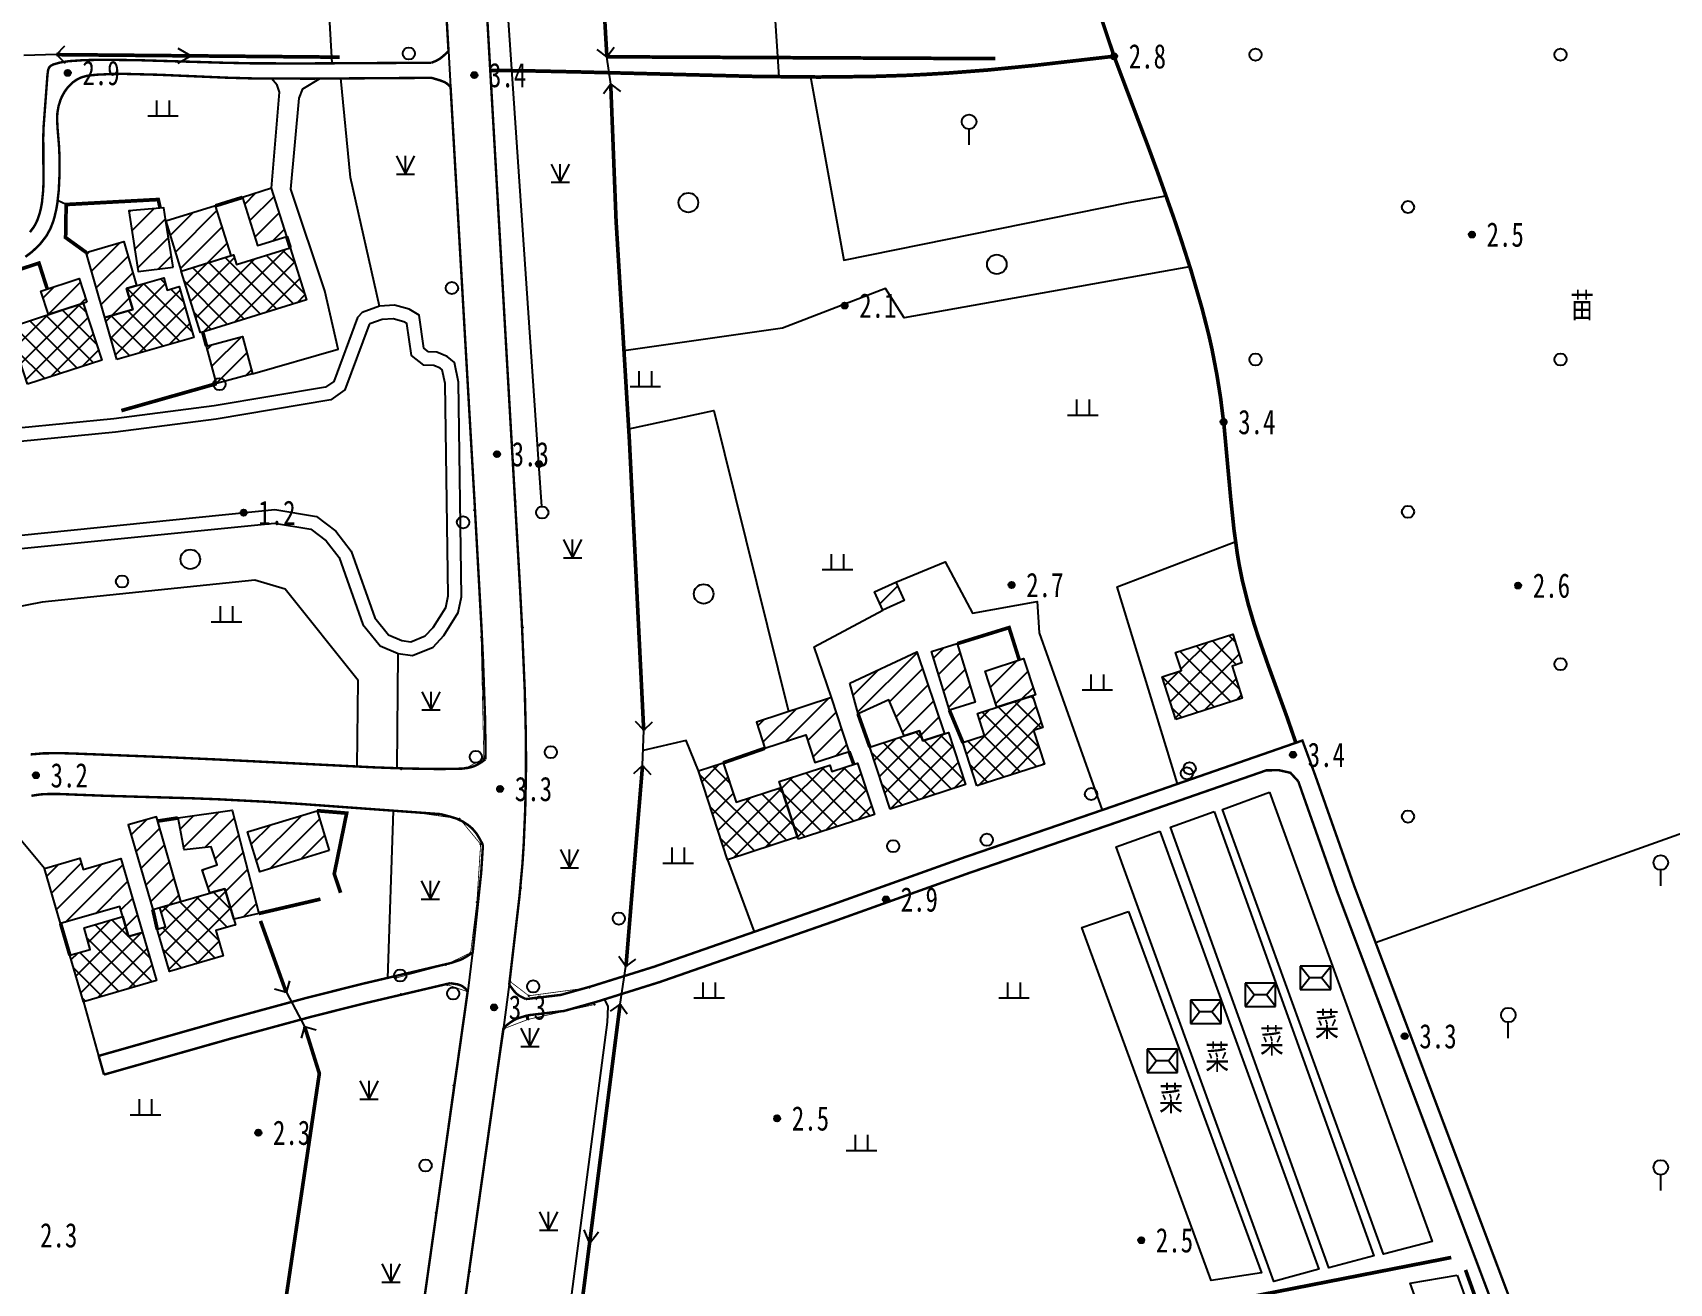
# Model space of a CAD drawing. Header units: metres. Extents: x 494039 to 619385, y 3351420 to 3402703.
# Drawn here: x 591625.1 to 591893.5, y 3392421.2 to 3392626.4 of the extents above; entities that cross this region are included whole.
import ezdxf
from ezdxf.enums import TextEntityAlignment as Align

# ---------------------------------------------------------------- set-up
doc = ezdxf.new("R2010")
doc.units = ezdxf.units.M
for name, pattern in [('2180', [0]), ('2430', [0]), ('2450', [0]), ('4430', [0]), ('8521', [0]), ('9610', [0])]:
    doc.linetypes.add(name, pattern=pattern)
for name, color, linetype in [('210100', 130, 'Continuous'), ('220200', 130, 'Continuous'), ('220900', 130, '2180'), ('261301', 141, 'Continuous'), ('310300', 8, 'Continuous'), ('310500', 8, 'Continuous'), ('330400', 8, 'Continuous'), ('380201', 8, '2430'), ('380202', 8, '2450'), ('420500', 8, 'Continuous'), ('440300', 8, '4430'), ('510301', 8, 'Continuous'), ('520101', 8, 'Continuous'), ('720100', 8, 'Continuous'), ('760201', 8, '8521'), ('810100', 8, '9610'), ('810302', 8, 'Continuous'), ('810401', 8, 'Continuous'), ('810501', 8, 'Continuous'), ('810502', 8, 'Continuous'), ('820200', 8, 'Continuous'), ('DLSS', 8, 'Continuous'), ('备注', 8, 'Continuous')]:
    doc.layers.add(name, color=color, linetype=linetype)
pattern_1 = [(45, (0, 0), (-1.767766953, 1.767766953), []), (135, (0, 0), (-1.767766953, -1.767766953), [])]
pattern_2 = [(45, (0, 0), (-1.767766953, 1.767766953), [])]

# ---------------------------------------------------------------- blocks, each defined once
blk = doc.blocks.new('0612-线路地形')
at = {"layer": 'DLSS', "color": 8, "linetype": 'Continuous', "const_width": 0.125, "flags": 128}
for points, elevation in [([(591685.51, 3392505.56), (591696.19, 3392505.75), (591699.09, 3392507.29), (591698.64, 3392527.2), (591697.52, 3392548.03)], 3.21), ([(591684.72, 3392471.29), (591692.86, 3392473.46), (591696.92, 3392475.43), (591697.94, 3392483.7), (591698.56, 3392493.24), (591695.12, 3392497.4), (591686.54, 3392498.62)], 2.72), ([(591688.44, 3392412.88), (591691.2, 3392432.76), (591694.1, 3392453.64), (591696.36, 3392469.07), (591693.1, 3392470.17), (591685.47, 3392468.62)], 3.32), ([(591717.21, 3392466.93), (591706.4, 3392464.51), (591702.46, 3392463.01), (591699.53, 3392443.19), (591696.77, 3392423.12), (591695.26, 3392412.5)], 2.91)]:
    blk.add_lwpolyline(points, dxfattribs=dict(at, elevation=elevation))
blk.add_lwpolyline([(591704.28, 3392549.38), (591705.5, 3392528.81), (591706.05, 3392506.44), (591705.18, 3392486), (591703.42, 3392470.69), (591706.46, 3392468.37), (591716.41, 3392469.71)], dxfattribs=at)
at = {"layer": '备注', "color": 8, "linetype": 'Continuous'}
for p in [(591697.52, 3392548.03, 3.33), (591704.28, 3392549.38, 3.35), (591698.64, 3392527.2, 3.31), (591705.5, 3392528.81, 3.41), (591685.51, 3392505.56, 3.21), (591696.19, 3392505.75, 3.19), (591699.09, 3392507.29, 3.25), (591706.05, 3392506.44, 3.4), (591686.54, 3392498.62, 3.22), (591695.12, 3392497.4, 3.2), (591698.56, 3392493.24, 3.23), (591697.94, 3392483.7, 3.27), (591705.18, 3392486, 3.37), (591696.92, 3392475.43, 3.27), (591692.86, 3392473.46, 2.9), (591684.72, 3392471.29, 2.72), (591693.1, 3392470.17, 2.9), (591703.42, 3392470.69, 3.36), (591685.47, 3392468.62, 2.73), (591696.36, 3392469.07, 3.27), (591706.46, 3392468.37, 3.08), (591716.41, 3392469.71, 2.85), (591717.21, 3392466.93, 2.91), (591702.46, 3392463.01, 3.38), (591706.4, 3392464.51, 3.14), (591694.1, 3392453.64, 3.23), (591699.53, 3392443.19, 3.37), (591691.2, 3392432.76, 3.27), (591696.77, 3392423.12, 3.32)]:
    blk.add_point(p, dxfattribs=at)
blk = doc.blocks.new('gc170')
at = {"linetype": 'Continuous'}
blk.add_circle((0, 0), 0.5, dxfattribs=at)
blk = doc.blocks.new('gu')
at = {"flags": 128}
for points in [[(3.75, 0), (-3.75, 0)], [(2.71, -0.6), (3.75, 0), (3.75, 0), (2.71, 0.6)]]:
    blk.add_lwpolyline(points, dxfattribs=at)
blk = doc.blocks.new('p_point')
for radius in [0.25, 0.2, 0.15, 0.1, 0.05]:
    blk.add_circle((0, 0), radius)
blk.add_point((0, 0))
blk = doc.blocks.new('vm')
at = {"linetype": 'Continuous'}
for p, q in [((1.25, 0), (-1.25, 0)), ((-0.5, 0), (-0.5, 1.3)), ((0.5, 1.3), (0.5, 0))]:
    blk.add_line(p, q, dxfattribs=at)
blk = doc.blocks.new('gc325')
blk.add_line((0, 0), (0, 1.3))
blk.add_circle((0, 1.9), 0.6)
blk = doc.blocks.new('v1')
blk.add_circle((0, 0), 0.8)
blk = doc.blocks.new('gc124')
for p, q in [((-0.75, 1.5), (0, 0)), ((0, 0), (0, 1.5)), ((0, 0), (0.75, 1.5)), ((-0.75, 0), (0.75, 0))]:
    blk.add_line(p, q)
blk = doc.blocks.new('mf')
for p, q in [((1.25, 0.95), (-1.25, 0.95)), ((-1.25, 0.95), (-1.25, -0.95)), ((0.5, 0), (-0.5, 0)), ((1.25, -0.95), (1.25, 0.95)), ((-1.25, -0.95), (1.25, -0.95))]:
    blk.add_line(p, q)
at = {"flags": 128}
for points in [[(-1.25, -0.95), (-0.5, 0), (-1.25, 0.95)], [(1.25, -0.95), (0.5, 0), (1.25, 0.95)]]:
    blk.add_lwpolyline(points, dxfattribs=at)
blk = doc.blocks.new('tx')
h = blk.add_hatch(color=256)
edge = h.paths.add_edge_path()
edge.add_arc((4, 0), 0.25, 0, 360)
blk.add_line((0.5, 0), (4, 0))
for centre, radius in [((0, 0), 0.5), ((4, 0), 0.25)]:
    blk.add_circle(centre, radius)
blk = doc.blocks.new('1-3&1-4')
at = {"layer": '310300', "linetype": 'Continuous'}
h = blk.add_hatch(dxfattribs=at)
h.set_pattern_fill('ANSI31', color=8, scale=20, style=0)
h.set_pattern_definition(pattern_2)
h.paths.add_polyline_path([(591664.2927, 3392600.8347), (591659.5298, 3392599.3496), (591661.9938, 3392591.447), (591666.7567, 3392592.9321)])
h = blk.add_hatch(dxfattribs=at)
h.set_pattern_fill('ANSI31', color=8, scale=20, style=0)
h.set_pattern_definition(pattern_2)
h.paths.add_polyline_path([(591648.1565, 3392587.9034), (591646.9325, 3392595.4219), (591646.5917, 3392597.6205), (591640.8605, 3392597.1417), (591642.379, 3392587.1644)])
h = blk.add_hatch(dxfattribs=at)
h.set_pattern_fill('ANSI31', color=8, scale=20, style=0)
h.set_pattern_definition(pattern_2)
h.paths.add_polyline_path([(591646.9325, 3392595.4219), (591649.4763, 3392587.2633), (591657.635, 3392589.8071), (591655.0913, 3392597.9657)])
h = blk.add_hatch(dxfattribs=at)
h.set_pattern_fill('ANSI31', color=8, scale=20, style=0)
h.set_pattern_definition(pattern_2)
h.paths.add_polyline_path([(591636.9419, 3392579.6432), (591633.8682, 3392590.3301), (591640.0538, 3392592.1092), (591642.1326, 3392584.8813), (591640.5161, 3392584.4164), (591641.511, 3392580.9574)])
h = blk.add_hatch(dxfattribs=at)
h.set_pattern_fill('ANSI31', color=8, scale=20, style=0)
h.set_pattern_definition(pattern_2)
h.paths.add_polyline_path([(591634.0061, 3392582.1805), (591627.7184, 3392580.1237), (591626.4642, 3392583.9579), (591632.7519, 3392586.0146)])
h = blk.add_hatch(dxfattribs=at)
h.set_pattern_fill('ANSI31', color=8, scale=20, style=0)
h.set_pattern_definition(pattern_2)
h.paths.add_polyline_path([(591653.6059, 3392574.9584), (591659.5031, 3392576.5522), (591661.1685, 3392570.3902), (591655.2713, 3392568.7963)])
h = blk.add_hatch(dxfattribs=at)
h.set_pattern_fill('ANSI31', color=8, scale=20, style=0)
h.set_pattern_definition(pattern_2)
h.paths.add_polyline_path([(591764.4942, 3392531.6315), (591763.1514, 3392534.634), (591766.6477, 3392536.1976), (591767.9905, 3392533.1951)])
h = blk.add_hatch(dxfattribs=at)
h.set_pattern_fill('ANSI31', color=8, scale=20, style=0)
h.set_pattern_definition(pattern_2)
h.paths.add_polyline_path([(591759.1088, 3392519.6761), (591770.071, 3392524.8114), (591774.6159, 3392511.3577), (591771.068, 3392510.1996), (591770.533, 3392511.8388), (591768.0089, 3392511.0149), (591765.4738, 3392516.9009), (591760.4472, 3392514.6177)])
h = blk.add_hatch(dxfattribs=at)
h.set_pattern_fill('ANSI31', color=8, scale=20, style=0)
h.set_pattern_definition(pattern_2)
h.paths.add_polyline_path([(591776.7223, 3392526.1419), (591779.6722, 3392516.5255), (591775.4274, 3392515.2234), (591772.4776, 3392524.8398)])
h = blk.add_hatch(dxfattribs=at)
h.set_pattern_fill('ANSI31', color=8, scale=20, style=0)
h.set_pattern_definition(pattern_2)
h.paths.add_polyline_path([(591783.2088, 3392515.7019), (591781.2899, 3392521.6375), (591787.5992, 3392523.6772), (591789.5181, 3392517.7416)])
h = blk.add_hatch(dxfattribs=at)
h.set_pattern_fill('ANSI31', color=8, scale=20, style=0)
h.set_pattern_definition(pattern_2)
h.paths.add_polyline_path([(591756.0857, 3392517.2872), (591743.7797, 3392513.2704), (591745.182, 3392508.9745), (591751.8603, 3392511.1544), (591753.339, 3392506.6242), (591758.9666, 3392508.4611)])
h = blk.add_hatch(dxfattribs=at)
h.set_pattern_fill('ANSI31', color=8, scale=20, style=0)
h.set_pattern_definition(pattern_2)
h.paths.add_polyline_path([(591649.4169, 3392483.854), (591645.398, 3392497.7315), (591640.7878, 3392496.3964), (591644.8067, 3392482.5189)])
h = blk.add_hatch(dxfattribs=at)
h.set_pattern_fill('ANSI31', color=8, scale=20, style=0)
h.set_pattern_definition(pattern_2)
h.paths.add_polyline_path([(591648.9377, 3392497.5403), (591657.8327, 3392498.8293), (591662.1742, 3392481.8659), (591658.075, 3392480.9341), (591656.6249, 3392485.9414), (591654.1732, 3392485.2314), (591652.8922, 3392489.0226), (591655.3516, 3392489.8537), (591654.3555, 3392492.8016), (591649.9516, 3392492.3371)])
h = blk.add_hatch(dxfattribs=at)
h.set_pattern_fill('ANSI31', color=8, scale=20, style=0)
h.set_pattern_definition(pattern_2)
h.paths.add_polyline_path([(591673.7287, 3392492.1757), (591662.3288, 3392488.7095), (591660.3355, 3392495.2647), (591671.7354, 3392498.731)])
h = blk.add_hatch(dxfattribs=at)
h.set_pattern_fill('ANSI31', color=8, scale=20, style=0)
h.set_pattern_definition(pattern_2)
h.paths.add_polyline_path([(591640.8344, 3392478.1043), (591639.3987, 3392483.0319), (591629.6938, 3392480.2043), (591627.0595, 3392489.2454), (591632.8388, 3392490.9293), (591633.3816, 3392489.0665), (591639.5674, 3392490.8689), (591643.0947, 3392478.7628)])
at = {"layer": '310500', "linetype": 'Continuous'}
h = blk.add_hatch(dxfattribs=at)
h.set_pattern_fill('ANSI37', color=8, scale=20, style=0)
h.set_pattern_definition(pattern_1)
h.paths.add_polyline_path([(591652.6361, 3392577.1289), (591649.4763, 3392587.2633), (591658.0571, 3392589.9387), (591658.5523, 3392588.3503), (591667.3318, 3392591.0877), (591669.9963, 3392582.5417)])
h = blk.add_hatch(dxfattribs=at)
h.set_pattern_fill('ANSI37', color=8, scale=20, style=0)
h.set_pattern_definition(pattern_1)
h.paths.add_polyline_path([(591638.9245, 3392572.7499), (591636.9419, 3392579.6432), (591641.511, 3392580.9574), (591640.5161, 3392584.4164), (591646.5948, 3392586.1646), (591647.1746, 3392584.1488), (591649.1414, 3392584.7145), (591651.5391, 3392576.378)])
h = blk.add_hatch(dxfattribs=at)
h.set_pattern_fill('ANSI37', color=8, scale=20, style=0)
h.set_pattern_definition(pattern_1)
h.paths.add_polyline_path([(591624.2815, 3392568.6933), (591621.2361, 3392578.0033), (591633.3841, 3392581.9771), (591636.4295, 3392572.6671)])
h = blk.add_hatch(dxfattribs=at)
h.set_pattern_fill('ANSI37', color=8, scale=20, style=0)
h.set_pattern_definition(pattern_1)
h.paths.add_polyline_path([(591812.5424, 3392513.6867), (591810.2997, 3392520.6962), (591813.4675, 3392521.7097), (591812.5188, 3392524.6749), (591821.879, 3392527.6697), (591823.3843, 3392522.9651), (591821.77, 3392522.4486), (591823.4562, 3392517.1785)])
h = blk.add_hatch(dxfattribs=at)
h.set_pattern_fill('ANSI37', color=8, scale=20, style=0)
h.set_pattern_definition(pattern_1)
h.paths.add_polyline_path([(591779.9363, 3392502.7998), (591777.6404, 3392509.9016), (591781.1784, 3392511.0454), (591780.0076, 3392514.667), (591789.0719, 3392517.5974), (591790.7494, 3392512.4082), (591789.2264, 3392511.9158), (591791.0155, 3392506.3815)])
h = blk.add_hatch(dxfattribs=at)
h.set_pattern_fill('ANSI37', color=8, scale=20, style=0)
h.set_pattern_definition(pattern_1)
h.paths.add_polyline_path([(591765.7046, 3392498.974), (591762.3745, 3392509.1758), (591770.533, 3392511.8388), (591771.068, 3392510.1996), (591775.2641, 3392511.5693), (591778.0591, 3392503.0067)])
h = blk.add_hatch(dxfattribs=at)
h.set_pattern_fill('ANSI37', color=8, scale=20, style=0)
h.set_pattern_definition(pattern_1)
h.paths.add_polyline_path([(591750.5013, 3392494.4242), (591739.0211, 3392490.6768), (591734.2625, 3392505.255), (591738.3282, 3392506.5821), (591740.4408, 3392500.1099), (591747.8554, 3392502.5301)])
h = blk.add_hatch(dxfattribs=at)
h.set_pattern_fill('ANSI37', color=8, scale=20, style=0)
h.set_pattern_definition(pattern_1)
h.paths.add_polyline_path([(591750.623, 3392494.0511), (591747.5325, 3392503.5191), (591755.8124, 3392506.2218), (591756.1546, 3392505.1734), (591760.3829, 3392506.5536), (591763.1312, 3392498.134)])
h = blk.add_hatch(dxfattribs=at)
h.set_pattern_fill('ANSI37', color=8, scale=20, style=0)
h.set_pattern_definition(pattern_1)
h.paths.add_polyline_path([(591645.5336, 3392479.2797), (591646.883, 3392479.6705), (591645.9613, 3392482.8533), (591656.6249, 3392485.9414), (591658.3437, 3392480.0061), (591655.1612, 3392479.0845), (591656.3698, 3392474.9111), (591647.5393, 3392472.3538)])
h = blk.add_hatch(dxfattribs=at)
h.set_pattern_fill('ANSI37', color=8, scale=20, style=0)
h.set_pattern_definition(pattern_1)
h.paths.add_polyline_path([(591633.4295, 3392467.3828), (591631.207, 3392475.0106), (591634.5572, 3392475.9868), (591633.5239, 3392479.5334), (591639.8786, 3392481.3849), (591640.8344, 3392478.1043), (591643.0947, 3392478.7628), (591645.3946, 3392470.869)])
at = {"layer": '210100', "color": 141, "linetype": 'Continuous', "flags": 128}
blk.add_lwpolyline([(591618.8856, 3392543.512), (591664.8342, 3392548.1355), (591671.6308, 3392546.9937), (591674.8119, 3392544.5717), (591677.3079, 3392541.3044), (591681.2041, 3392530.35), (591683.4527, 3392527.5757), (591685.6269, 3392526.6489), (591687.0924, 3392526.4317), (591689.482, 3392527.4179), (591690.7915, 3392528.8085), (591692.8279, 3392532.088), (591693.2276, 3392534.0018), (591692.7318, 3392568.8035), (591692.2622, 3392571.0773), (591691.94, 3392571.3468), (591690.9111, 3392571.7705), (591689.2248, 3392571.838), (591687.2104, 3392573.4024), (591686.4736, 3392578.6701), (591685.9821, 3392578.9473), (591684.2171, 3392579.4341), (591682.4404, 3392579.3077), (591680.3902, 3392578.5776), (591680.2988, 3392578.4743), (591676.3166, 3392567.7635), (591673.9912, 3392566.1259), (591655.2122, 3392562.973), (591638.6761, 3392560.8214), (591623.1118, 3392559.3251)], dxfattribs=at)
at = {"layer": '220200', "color": 141, "linetype": 'Continuous', "const_width": 0.6, "flags": 128}
for points in [[(591719.2649, 3392622.4119), (591716.9537, 3392662.3637), (591714.0741, 3392706.3701)], [(591629.0009, 3392622.7673), (591675.4542, 3392622.3482)], [(591725.3008, 3392511.9279), (591722.9559, 3392559.4629), (591720.7723, 3392595.4828), (591719.8939, 3392617.9232)], [(591712.3866, 3392396.9441), (591857.7204, 3392425.4367)], [(591860.06, 3392423.3906), (591892.3088, 3392333.4909), (591707.0885, 3392298.0869), (591698.7226, 3392296.9345)]]:
    blk.add_lwpolyline(points, dxfattribs=at)
for points, elevation in [([(591719.2649, 3392622.4119), (591782.9412, 3392622.11)], 3.2271), ([(591722.3943, 3392473.1902), (591725.1049, 3392506.1231)], 2.8678), ([(591666.7012, 3392468.8826), (591662.4653, 3392480.6525)], 2.844), ([(591698.7226, 3392296.9345), (591706.1856, 3392353.9637), (591713.2269, 3392402.7685), (591721.4342, 3392467.0112)], 2.8678), ([(591661.8945, 3392386.7393), (591672.1126, 3392455.62), (591669.6943, 3392463.3435)], 2.844)]:
    blk.add_lwpolyline(points, dxfattribs=dict(at, elevation=elevation))
at = {"layer": '220900', "color": 141, "linetype": 'Continuous'}
for p, q in [((591629.0009, 3392622.7673), (591630.3752, 3392624.2203)), ((591719.2649, 3392622.4119), (591717.6681, 3392623.6162)), ((591719.2649, 3392622.4119), (591720.4692, 3392624.0087)), ((591629.0009, 3392622.7673), (591630.4539, 3392621.393)), ((591719.8939, 3392617.9232), (591718.6896, 3392616.3264)), ((591719.8939, 3392617.9232), (591721.4907, 3392616.7189)), ((591725.3008, 3392511.9279), (591723.9351, 3392513.389)), ((591725.3008, 3392511.9279), (591726.7619, 3392513.2936)), ((591725.1049, 3392506.1231), (591723.6438, 3392504.7574)), ((591725.1049, 3392506.1231), (591726.4706, 3392504.662)), ((591722.3943, 3392473.1902), (591721.214, 3392474.8048)), ((591722.3943, 3392473.1902), (591724.0089, 3392474.3705)), ((591666.7012, 3392468.8826), (591667.2731, 3392470.7991)), ((591666.7012, 3392468.8826), (591664.7847, 3392469.4545)), ((591721.4342, 3392467.0112), (591719.8196, 3392465.8309)), ((591721.4342, 3392467.0112), (591722.6145, 3392465.3966)), ((591669.6943, 3392463.3435), (591669.1224, 3392461.427)), ((591669.6943, 3392463.3435), (591671.6108, 3392462.7716))]:
    blk.add_line(p, q, dxfattribs=at)
at = {"layer": '220900', "color": 141, "linetype": '2180', "flags": 128}
for points, elevation in [([(591629.0009, 3392622.7673), (591623.6443, 3392622.6182)], 3.1226), ([(591725.1049, 3392506.1231), (591725.3008, 3392511.9279)], 2.8678), ([(591721.4342, 3392467.0112), (591722.3943, 3392473.1902)], 2.8678), ([(591666.7012, 3392468.8826), (591669.6943, 3392463.3435)], 2.844)]:
    blk.add_lwpolyline(points, dxfattribs=dict(at, elevation=elevation))
blk.add_lwpolyline([(591719.8939, 3392617.9232), (591719.2649, 3392622.4119)], dxfattribs=at)
at = {"layer": '310300', "color": 8, "linetype": 'Continuous', "flags": 128}
for points in [[(591664.2927, 3392600.8347), (591659.5298, 3392599.3496), (591661.9938, 3392591.447), (591666.7567, 3392592.9321)], [(591634.0061, 3392582.1805), (591627.7184, 3392580.1237), (591626.4642, 3392583.9579), (591632.7519, 3392586.0146)], [(591653.6059, 3392574.9584), (591659.5031, 3392576.5522), (591661.1685, 3392570.3902), (591655.2713, 3392568.7963)], [(591759.1088, 3392519.6761), (591770.071, 3392524.8114), (591774.6159, 3392511.3577), (591771.068, 3392510.1996), (591770.533, 3392511.8388), (591768.0089, 3392511.0149), (591765.4738, 3392516.9009), (591760.4472, 3392514.6177)], [(591776.7223, 3392526.1419), (591779.6722, 3392516.5255), (591775.4274, 3392515.2234), (591772.4776, 3392524.8398)], [(591783.2088, 3392515.7019), (591781.2899, 3392521.6375), (591787.5992, 3392523.6772), (591789.5181, 3392517.7416)], [(591756.0857, 3392517.2872), (591743.7797, 3392513.2704), (591745.182, 3392508.9745), (591751.8603, 3392511.1544), (591753.339, 3392506.6242), (591758.9666, 3392508.4611)], [(591649.4169, 3392483.854), (591645.398, 3392497.7315), (591640.7878, 3392496.3964), (591644.8067, 3392482.5189)], [(591648.9377, 3392497.5403), (591657.8327, 3392498.8293), (591662.1742, 3392481.8659), (591658.075, 3392480.9341), (591656.6249, 3392485.9414), (591654.1732, 3392485.2314), (591652.8922, 3392489.0226), (591655.3516, 3392489.8537), (591654.3555, 3392492.8016), (591649.9516, 3392492.3371)], [(591673.7287, 3392492.1757), (591662.3288, 3392488.7095), (591660.3355, 3392495.2647), (591671.7354, 3392498.731)], [(591640.8344, 3392478.1043), (591639.3987, 3392483.0319), (591629.6938, 3392480.2043), (591627.0595, 3392489.2454), (591632.8388, 3392490.9293), (591633.3816, 3392489.0665), (591639.5674, 3392490.8689), (591643.0947, 3392478.7628)]]:
    blk.add_lwpolyline(points, close=True, dxfattribs=at)
for points, elevation in [([(591648.1565, 3392587.9034), (591646.9325, 3392595.4219), (591646.5917, 3392597.6205), (591640.8605, 3392597.1417), (591642.379, 3392587.1644)], 6.0985), ([(591646.9325, 3392595.4219), (591649.4763, 3392587.2633), (591657.635, 3392589.8071), (591655.0913, 3392597.9657)], 6.1342), ([(591636.9419, 3392579.6432), (591633.8682, 3392590.3301), (591640.0538, 3392592.1092), (591642.1326, 3392584.8813), (591640.5161, 3392584.4164), (591641.511, 3392580.9574)], 5.8455), ([(591764.4942, 3392531.6315), (591763.1514, 3392534.634), (591766.6477, 3392536.1976), (591767.9905, 3392533.1951)], 4.9352)]:
    blk.add_lwpolyline(points, close=True, dxfattribs=dict(at, elevation=elevation))
at = {"layer": '310500', "color": 8, "linetype": 'Continuous', "flags": 128}
for points, elevation in [([(591652.6361, 3392577.1289), (591649.4763, 3392587.2633), (591658.0571, 3392589.9387), (591658.5523, 3392588.3503), (591667.3318, 3392591.0877), (591669.9963, 3392582.5417)], 14.0668), ([(591812.5424, 3392513.6867), (591810.2997, 3392520.6962), (591813.4675, 3392521.7097), (591812.5188, 3392524.6749), (591821.879, 3392527.6697), (591823.3843, 3392522.9651), (591821.77, 3392522.4486), (591823.4562, 3392517.1785)], 10.6413), ([(591765.7046, 3392498.974), (591762.3745, 3392509.1758), (591770.533, 3392511.8388), (591771.068, 3392510.1996), (591775.2641, 3392511.5693), (591778.0591, 3392503.0067)], 14.2013), ([(591750.623, 3392494.0511), (591747.5325, 3392503.5191), (591755.8124, 3392506.2218), (591756.1546, 3392505.1734), (591760.3829, 3392506.5536), (591763.1312, 3392498.134)], 14.0673)]:
    blk.add_lwpolyline(points, close=True, dxfattribs=dict(at, elevation=elevation))
for points in [[(591638.9245, 3392572.7499), (591636.9419, 3392579.6432), (591641.511, 3392580.9574), (591640.5161, 3392584.4164), (591646.5948, 3392586.1646), (591647.1746, 3392584.1488), (591649.1414, 3392584.7145), (591651.5391, 3392576.378)], [(591624.2815, 3392568.6933), (591621.2361, 3392578.0033), (591633.3841, 3392581.9771), (591636.4295, 3392572.6671)], [(591779.9363, 3392502.7998), (591777.6404, 3392509.9016), (591781.1784, 3392511.0454), (591780.0076, 3392514.667), (591789.0719, 3392517.5974), (591790.7494, 3392512.4082), (591789.2264, 3392511.9158), (591791.0155, 3392506.3815)], [(591750.5013, 3392494.4242), (591739.0211, 3392490.6768), (591734.2625, 3392505.255), (591738.3282, 3392506.5821), (591740.4408, 3392500.1099), (591747.8554, 3392502.5301)], [(591645.5336, 3392479.2797), (591646.883, 3392479.6705), (591645.9613, 3392482.8533), (591656.6249, 3392485.9414), (591658.3437, 3392480.0061), (591655.1612, 3392479.0845), (591656.3698, 3392474.9111), (591647.5393, 3392472.3538)], [(591633.4295, 3392467.3828), (591631.207, 3392475.0106), (591634.5572, 3392475.9868), (591633.5239, 3392479.5334), (591639.8786, 3392481.3849), (591640.8344, 3392478.1043), (591643.0947, 3392478.7628), (591645.3946, 3392470.869)]]:
    blk.add_lwpolyline(points, close=True, dxfattribs=at)
at = {"layer": '330400', "color": 8, "linetype": 'Continuous', "flags": 128}
for points, elevation in [([(591827.941, 3392501.7554), (591854.5999, 3392428.0704), (591846.6006, 3392425.9829), (591820.1997, 3392498.9546)], 4.5755), ([(591818.8607, 3392498.593), (591845.0441, 3392425.6961), (591837.6343, 3392423.7143), (591811.6671, 3392496.0091)], 4.3969), ([(591809.9576, 3392495.4014), (591836.02, 3392423.545), (591828.6177, 3392421.5085), (591802.7631, 3392492.792)], 4.3671), ([(591858.6679, 3392422.5516), (591874.5813, 3392378.4507), (591866.9246, 3392376.9682), (591850.9736, 3392421.2125)], 4.382)]:
    blk.add_lwpolyline(points, close=True, dxfattribs=dict(at, elevation=elevation))
blk.add_lwpolyline([(591804.8116, 3392482.1731), (591826.5827, 3392422.8915), (591818.3558, 3392421.6362), (591797.1668, 3392479.5804)], close=True, dxfattribs=at)
at = {"layer": '380201', "color": 8, "linetype": '2430', "const_width": 0.6, "flags": 128}
for points in [[(591646.0138, 3392597.5723), (591645.6951, 3392598.9966), (591630.5962, 3392598.1759), (591630.5109, 3392592.7552), (591633.8682, 3392590.3301)], [(591627.5046, 3392584.2982), (591626.1349, 3392588.5664), (591616.6906, 3392585.4527), (591617.1172, 3392583.6884), (591613.1861, 3392583.4941), (591613.7898, 3392574.5641)], [(591639.6527, 3392564.3687), (591655.2713, 3392568.7963)], [(591786.8892, 3392523.4477), (591785.2124, 3392528.7709), (591776.7223, 3392526.1419)], [(591745.182, 3392508.9745), (591738.3282, 3392506.5821)], [(591759.7435, 3392506.3449), (591758.9666, 3392508.4611)], [(591648.9377, 3392497.5403), (591645.6013, 3392497.0293)], [(591675.5922, 3392485.278), (591674.5574, 3392488.3629), (591676.5918, 3392498.3288), (591671.7354, 3392498.731)], [(591629.6938, 3392480.2043), (591631.207, 3392475.0106)]]:
    blk.add_lwpolyline(points, dxfattribs=at)
for points, elevation in [([(591659.5298, 3392599.3496), (591655.0913, 3392597.9657)], 6.0538), ([(591667.3318, 3392591.0877), (591666.7567, 3392592.9321)], 5.8157), ([(591652.9946, 3392577.2407), (591653.6059, 3392574.9584)], 5.399), ([(591760.4472, 3392514.6177), (591762.3745, 3392509.1758)], 6.2002), ([(591775.4274, 3392515.2234), (591777.6404, 3392509.9016)], 6.2002), ([(591662.1742, 3392481.8659), (591672.2957, 3392484.2255)], 3.8844), ([(591644.8067, 3392482.5189), (591645.5336, 3392479.2797)], 5.4561)]:
    blk.add_lwpolyline(points, dxfattribs=dict(at, elevation=elevation))
at = {"layer": '380202', "color": 8, "linetype": '2450', "elevation": 5.399, "flags": 128}
blk.add_lwpolyline([(591661.1685, 3392570.3902), (591675.201, 3392574.4392), (591673.0224, 3392584.0161)], dxfattribs=at)
at = {"layer": '420500', "color": 8, "linetype": 'Continuous', "const_width": 0.4, "flags": 128}
for points in [[(591695.2499, 3392705.1686), (591704.9233, 3392537.0074), (591705.3246, 3392529.4256), (591705.7966, 3392518.471), (591705.9835, 3392510.8833), (591706.0007, 3392505.5218), (591705.873, 3392498.9076), (591705.6138, 3392493.0337), (591705.4124, 3392489.9445), (591704.9332, 3392484.6961), (591703.2482, 3392470.1941)], [(591690.2467, 3392676.3623), (591693.2926, 3392623.3571)], [(591690.5098, 3392618.9598), (591670.6852, 3392618.8272), (591661.6765, 3392618.8509), (591656.9393, 3392618.9842), (591645.8274, 3392619.4626), (591640.2661, 3392619.6055), (591638.2407, 3392619.5933), (591635.7041, 3392619.4795), (591634.3886, 3392619.3477), (591633.886, 3392619.2605), (591633.0784, 3392619.0286), (591632.3865, 3392618.6961), (591631.748, 3392618.2605), (591630.8722, 3392617.4049), (591630.3535, 3392616.6969), (591629.9011, 3392615.8799), (591629.6697, 3392615.3398), (591629.3526, 3392614.324), (591629.1653, 3392613.2799), (591629.1082, 3392612.3284), (591629.1846, 3392610.7138), (591629.4271, 3392607.816), (591629.4944, 3392606.3142), (591629.5153, 3392603.3106), (591629.3897, 3392600.5661), (591629.1417, 3392598.3361), (591628.9717, 3392597.3523), (591628.6644, 3392596.0391), (591628.4598, 3392595.3622), (591628.0283, 3392594.2448), (591627.3528, 3392593.012), (591626.334, 3392591.7032), (591625.8908, 3392591.2373), (591624.9372, 3392590.3689), (591623.9098, 3392589.5917)], [(591690.5027, 3392621.4331), (591669.4989, 3392621.3197), (591661.0997, 3392621.339), (591656.4499, 3392621.4348), (591642.7825, 3392621.8451), (591636.6971, 3392621.9297), (591633.4273, 3392621.8577), (591630.9867, 3392621.6909), (591629.5812, 3392621.4676), (591628.4835, 3392621.1537), (591628.0692, 3392620.9352), (591627.799, 3392620.6442), (591627.6345, 3392620.2324), (591627.5295, 3392619.4221), (591626.9021, 3392610.9892), (591626.8422, 3392609.2066), (591626.878, 3392601.68), (591626.8256, 3392600.4633), (591626.6318, 3392598.5303), (591626.463, 3392597.5737), (591626.246, 3392596.686), (591625.896, 3392595.6632), (591625.5453, 3392594.9225), (591625.2811, 3392594.4797), (591624.6625, 3392593.6493)], [(591693.6314, 3392617.4885), (591697.5202, 3392550.1486), (591698.6782, 3392529.2331), (591698.9524, 3392523.3751), (591699.2748, 3392514.1668), (591699.3591, 3392509.1417), (591699.3375, 3392507.1554)], [(591835.4142, 3392504.5274), (591833.3083, 3392510.2437), (591801.476, 3392499.1798), (591777.8136, 3392491.0527), (591755.2564, 3392482.9867), (591727.0818, 3392473.1628), (591716.8413, 3392469.9559), (591711.7171, 3392468.5127), (591705.9648, 3392467.8244)], [(591699.3375, 3392507.1554), (591698.6891, 3392506.6835), (591697.9505, 3392506.238), (591697.3731, 3392505.9844), (591696.5818, 3392505.7663), (591695.4706, 3392505.6286), (591691.9055, 3392505.5649), (591686.3578, 3392505.6524), (591681.1268, 3392505.8418), (591655.3636, 3392507.1323), (591647.2557, 3392507.5039), (591631.7496, 3392508.1152), (591629.4786, 3392508.1737), (591626.8386, 3392508.1395), (591624.7876, 3392507.9645)], [(591832.6309, 3392503.5544), (591831.3497, 3392504.948), (591829.4743, 3392505.3736), (591827.3982, 3392505.3545), (591802.3505, 3392496.6488), (591778.6993, 3392488.5255), (591756.148, 3392480.4616), (591727.923, 3392470.6202), (591717.6046, 3392467.3888), (591712.2423, 3392465.8785), (591706.283, 3392465.1656)], [(591893.0293, 3392390.8604), (591889.8793, 3392389.0245), (591886.4164, 3392387.2749), (591883.8657, 3392386.2961), (591882.5247, 3392385.9443), (591880.5328, 3392385.6991), (591879.5734, 3392385.7355), (591877.8849, 3392386.159), (591876.8436, 3392386.7689), (591875.883, 3392387.6635), (591874.6658, 3392389.4971), (591873.379, 3392392.1197), (591871.861, 3392396.0175), (591867.5807, 3392409.2655), (591864.4847, 3392417.7999), (591839.0132, 3392485.4379), (591832.6309, 3392503.5544)], [(591901.9856, 3392399.4926), (591888.9574, 3392391.8872), (591886.3773, 3392390.5697), (591884.1389, 3392389.7949), (591882.1652, 3392389.4295), (591880.0227, 3392389.6648), (591878.8999, 3392390.1194), (591877.7269, 3392390.9333), (591876.8228, 3392392.0101), (591875.5526, 3392394.5549), (591874.0485, 3392398.6015), (591870.3501, 3392410.2813), (591867.4234, 3392418.3828), (591841.7852, 3392486.444), (591835.4142, 3392504.5274)], [(591691.9488, 3392498.1731), (591669.3492, 3392499.8189), (591663.5236, 3392500.1909), (591655.5257, 3392500.605), (591651.2164, 3392500.7701), (591636.8095, 3392501.1848), (591629.2449, 3392501.478), (591627.1918, 3392501.4603), (591626.3233, 3392501.3957), (591624.8989, 3392501.1791)], [(591698.9412, 3392493.1084), (591698.4361, 3392494.0762), (591697.8747, 3392494.9981), (591697.1801, 3392495.8177), (591696.5099, 3392496.3806), (591695.6533, 3392496.9366), (591694.6773, 3392497.4112), (591693.4875, 3392497.7833), (591691.9488, 3392498.1731)], [(591697.2533, 3392475.4543), (591696.3879, 3392474.8782), (591695.5273, 3392474.3932), (591694.992, 3392474.1702), (591693.6229, 3392473.7268)], [(591693.6229, 3392473.7268), (591679.1796, 3392470.3338), (591669.9309, 3392468.0053), (591656.7129, 3392464.4136), (591635.9267, 3392458.5096)], [(591693.5784, 3392470.4339), (591679.3759, 3392467.092), (591670.731, 3392464.9115), (591657.5633, 3392461.3332), (591636.7998, 3392455.4357)], [(591696.4511, 3392469.1903), (591695.7216, 3392469.8409), (591695.3088, 3392470.0809), (591694.7674, 3392470.2468), (591693.5784, 3392470.4339)], [(591705.9648, 3392467.8244), (591704.9386, 3392468.3414), (591704.4814, 3392468.6759), (591704.0474, 3392469.1345), (591703.2482, 3392470.1941)], [(591706.283, 3392465.1656), (591704.7198, 3392464.6967), (591704.0735, 3392464.4065), (591703.3243, 3392463.922), (591702.308, 3392463.142)], [(591702.308, 3392463.142), (591688.4937, 3392365.228), (591678.4659, 3392293.0721)], [(591635.9267, 3392458.5096), (591636.7998, 3392455.4357)]]:
    blk.add_lwpolyline(points, dxfattribs=at)
for points, elevation in [([(591693.2926, 3392623.3571), (591692.5773, 3392622.6661), (591691.889, 3392622.0987), (591691.2724, 3392621.753), (591690.5027, 3392621.4331)], 3.5345), ([(591693.6314, 3392617.4885), (591692.9905, 3392618.053), (591692.6366, 3392618.2654), (591691.8831, 3392618.5524), (591690.5098, 3392618.9598)], 3.5345), ([(591698.9412, 3392493.1084), (591698.6593, 3392488.6609), (591697.2533, 3392475.4543)], 3.6192), ([(591696.4511, 3392469.1903), (591685.369, 3392390.6055)], 3.6192)]:
    blk.add_lwpolyline(points, dxfattribs=dict(at, elevation=elevation))
at = {"layer": '440300', "color": 8, "linetype": '4430', "const_width": 0.6, "elevation": 3.4006, "flags": 128}
for points in [[(591802.4266, 3392622.4992), (591772.0379, 3392713.4469)], [(591802.4266, 3392622.4992), (591808.0144, 3392607.7013), (591809.5701, 3392603.4644), (591812.2056, 3392596.0307), (591813.2884, 3392592.8346), (591815.0078, 3392587.489), (591816.8832, 3392581.033), (591817.9803, 3392576.6954), (591818.4711, 3392574.5138), (591819.312, 3392570.1199), (591819.8971, 3392566.43), (591820.4632, 3392561.8753), (591821.5428, 3392550.0816), (591822.0907, 3392544.8558), (591822.6263, 3392540.9643), (591822.9525, 3392539.0316), (591823.464, 3392536.4717), (591824.4084, 3392532.6844), (591825.3591, 3392529.4696), (591826.0478, 3392527.3387), (591827.706, 3392522.5682), (591830.776, 3392514.1146), (591832.2372, 3392509.8714)]]:
    blk.add_lwpolyline(points, dxfattribs=at)
at = {"layer": '440300', "color": 8, "linetype": '4430', "const_width": 0.6, "flags": 128}
blk.add_lwpolyline([(591802.4266, 3392622.4992), (591789.4322, 3392621.0046), (591781.748, 3392620.2465), (591775.2398, 3392619.7446), (591771.4207, 3392619.5184), (591768.5184, 3392619.3737), (591762.7092, 3392619.1835), (591753.9868, 3392619.092), (591743.8015, 3392619.1877), (591714.68, 3392619.9256), (591707.4007, 3392620.0848), (591700.1242, 3392620.1831)], dxfattribs=at)
at = {"layer": '520101', "color": 8, "linetype": 'Continuous'}
blk.add_line((591708.1181, 3392555.6296), (591701.738, 3392648.9842), dxfattribs=at)
at = {"layer": '760201', "color": 8, "linetype": '8521', "flags": 128}
for points in [[(591459.863, 3392528.2592), (591483.2961, 3392523.7134), (591489.964, 3392523.0324), (591493.9496, 3392523.3455), (591521.7025, 3392528.6349), (591541.7577, 3392531.8074), (591545.0326, 3392531.4284), (591546.7633, 3392530.2738), (591548.0367, 3392528.5843), (591550.2939, 3392524.2082), (591552.2467, 3392522.5598), (591554.0724, 3392521.5684), (591556.7773, 3392521.2238), (591559.5371, 3392522.4094), (591560.592, 3392523.4702), (591563.8905, 3392531.2441), (591565.7377, 3392533.6646), (591567.3813, 3392535.1108), (591570.2253, 3392536.3673), (591573.174, 3392536.1784), (591577.104, 3392535.6485), (591589.4461, 3392536.8326), (591594.0927, 3392536.996), (591603.8419, 3392537.0807), (591606.2866, 3392537.2158), (591607.8217, 3392537.8508), (591619.3241, 3392541.345), (591664.7608, 3392545.917), (591670.7304, 3392544.9141), (591673.2435, 3392543.0007), (591675.3506, 3392540.2426), (591679.2576, 3392529.2576), (591682.0875, 3392525.766), (591685.0245, 3392524.5142), (591687.3704, 3392524.1665), (591690.759, 3392525.5649), (591692.5443, 3392527.4607), (591694.902, 3392531.2577), (591695.4309, 3392533.79), (591694.9286, 3392569.0438), (591694.2617, 3392572.273), (591693.0913, 3392573.2519), (591691.3885, 3392573.9532), (591690.0173, 3392574.008), (591689.2654, 3392574.592), (591688.5017, 3392580.0522), (591686.8274, 3392580.9963), (591684.4379, 3392581.6554), (591681.985, 3392581.4809), (591679.1181, 3392580.4599), (591678.3795, 3392579.625), (591674.4922, 3392569.1695), (591673.1336, 3392568.2127), (591654.8881, 3392565.1494), (591638.4289, 3392563.0078), (591622.798, 3392561.5051), (591614.9013, 3392559.9855), (591602.6951, 3392556.5357), (591578.4907, 3392554.3783), (591560.5952, 3392552.7292), (591541.0171, 3392549.9554), (591530.8586, 3392548.9758), (591516.44, 3392548.0699), (591495.0227, 3392544.6755), (591484.2459, 3392543.5345), (591476.3991, 3392543.3145), (591467.7449, 3392543.5712), (591460.6799, 3392544.1929)], [(591718.8514, 3392467.7793), (591719.4216, 3392466.6322), (591719.2822, 3392464.0186), (591713.7649, 3392421.9319), (591710.8981, 3392399.6405), (591705.9836, 3392365.855), (591700.8229, 3392328.2347), (591696.2978, 3392296.3479), (591695.5965, 3392294.6444), (591692.8501, 3392292.6216)]]:
    blk.add_lwpolyline(points, dxfattribs=at)
at = {"layer": '810100', "color": 8, "linetype": '9610', "flags": 128}
for points in [[(591741.5393, 3392709.4806), (591747.4596, 3392619.1417)], [(591674.19, 3392621.3855), (591673.4032, 3392635.6852), (591663.9887, 3392635.3334), (591663.3183, 3392666.6121), (591671.6215, 3392666.9618), (591670.8826, 3392675.654)], [(591664.2927, 3392600.8347), (591665.5939, 3392616.6062), (591665.1746, 3392617.761), (591664.269, 3392618.8717)], [(591673.0224, 3392584.0161), (591667.4499, 3392600.6866), (591668.7792, 3392615.6471), (591669.4163, 3392617.1573), (591672.3089, 3392618.898)], [(591681.985, 3392581.4809), (591677.2299, 3392602.6336), (591675.613, 3392618.9088)], [(591752.6463, 3392619.1355), (591758.1367, 3392589.0474), (591804.8086, 3392598.5179), (591810.923, 3392599.6095)], [(591630.5962, 3392598.1759), (591629.1716, 3392598.8426)], [(591814.813, 3392587.967), (591768.0017, 3392579.6148), (591764.9733, 3392584.4148), (591748.0399, 3392577.8799), (591722.0655, 3392574.1502)], [(591722.8383, 3392561.4032), (591736.7804, 3392564.4036), (591749.039, 3392514.9871)], [(591812.8135, 3392503.1203), (591802.9318, 3392535.4426), (591822.3716, 3392542.9086)], [(591766.6477, 3392536.1976), (591774.7095, 3392539.5815), (591779.2409, 3392531.1137), (591789.8434, 3392533.0665), (591790.1247, 3392527.9257), (591800.497, 3392498.8436)], [(591678.3404, 3392505.9782), (591678.4661, 3392520.1125), (591666.5139, 3392535.0925), (591661.5319, 3392536.5397), (591626.6814, 3392532.962), (591593.9932, 3392526.5466), (591576.4871, 3392521.4677), (591562.3875, 3392518.7611), (591551.1036, 3392518.6379), (591534.4846, 3392518.5787), (591508.9657, 3392515.9876), (591496.2065, 3392516.857), (591475.1971, 3392518.0337), (591472.2228, 3392505.973)], [(591756.0857, 3392517.2872), (591753.2257, 3392525.633), (591764.4942, 3392531.6315)], [(591684.877, 3392505.7018), (591685.0245, 3392524.5142)], [(591703.2482, 3392470.1941), (591702.308, 3392463.142)]]:
    blk.add_lwpolyline(points, dxfattribs=at)
for points, elevation in [([(591845.307, 3392477.0948), (591940.923, 3392511.2758), (591919.5021, 3392597.7902), (591927.5441, 3392601.5982), (591916.6767, 3392641.6689), (591905.2162, 3392641.0482), (591892.4575, 3392674.2297), (591922.0729, 3392681.1328)], 3.9357), ([(591693.2926, 3392623.3571), (591693.6314, 3392617.4885)], 3.7428), ([(591734.2625, 3392505.255), (591732.2583, 3392510.2541), (591725.1884, 3392508.5992)], 3.6976), ([(591683.324, 3392471.278), (591684.255, 3392498.7195)], 2.9832), ([(591627.0595, 3392489.2454), (591622.409, 3392494.8455), (591598.4758, 3392482.7697)], 3.3047), ([(591739.0211, 3392490.6768), (591743.4324, 3392478.8639)], 3.2598), ([(591697.2533, 3392475.4543), (591696.4511, 3392469.1903)], 3.3426), ([(591633.4295, 3392467.3828), (591635.9267, 3392458.5096)], 3.3047)]:
    blk.add_lwpolyline(points, dxfattribs=dict(at, elevation=elevation))
at = {"layer": '261301', "color": 141, "linetype": 'Continuous', "xscale": 2, "yscale": 2}
for p, rotation in [((591643.522, 3392622.6363, 3.1782), 359.4851798209811), ((591717.3699, 3392435.1973, 3.3247), 262.7183378013364)]:
    blk.add_blockref('gu', p, dxfattribs=dict(at, rotation=rotation))
at = {"layer": '330400', "color": 8, "linetype": 'Continuous', "xscale": 2, "yscale": 2}
for p in [(591835.4564, 3392471.3037), (591826.4134, 3392468.5211), (591817.4632, 3392465.7297), (591810.3457, 3392457.6909)]:
    blk.add_blockref('mf', p, dxfattribs=at)
at = {"layer": '510301', "color": 8, "linetype": 'Continuous', "xscale": 2, "yscale": 2}
for p in [(591686.7824, 3392622.956, 3.8305), (591693.8561, 3392584.4813, 4.3931), (591655.7231, 3392568.7089, 3.373), (591708.6636, 3392547.6482, 4.8038), (591695.6796, 3392546.0401, 4.4377), (591639.7583, 3392536.3364, 3.5897), (591697.7701, 3392507.5765, 3.8007), (591710.0789, 3392508.3387, 3.8007), (591814.3601, 3392504.8653, 3.523), (591814.8196, 3392505.6766, 3.523), (591798.654, 3392501.4708, 3.5676), (591781.55, 3392493.9691, 3.6346), (591766.2067, 3392492.9133, 3.6346), (591721.2329, 3392481.0327, 3.6346), (591685.3795, 3392471.6909, 3.8007), (591707.1717, 3392469.9062, 3.8281), (591694.068, 3392468.7378, 3.8007), (591689.5391, 3392440.5311, 3.7829)]:
    blk.add_blockref('gc170', p, dxfattribs=at)
at = {"layer": '520101', "color": 8, "linetype": 'Continuous', "xscale": 2, "yscale": 2, "rotation": 93.9096600782893}
blk.add_blockref('tx', (591708.6636, 3392547.6482), dxfattribs=at)
at = {"layer": '520101', "color": 8, "linetype": 'Continuous', "xscale": 2, "yscale": 2}
blk.add_blockref('gc170', (591708.6636, 3392547.6482), dxfattribs=at)
at = {"layer": '720100', "color": 8, "linetype": 'Continuous', "xscale": 2, "yscale": 2, "zscale": 2}
for p in [(591802.4266, 3392622.4992, 2.7791), (591630.8574, 3392619.7621, 2.9463), (591697.5242, 3392619.4153, 3.4311), (591861.1014, 3392593.2542, 2.5449), (591758.2334, 3392581.6025, 2.1188), (591820.3799, 3392562.501, 3.4125), (591701.2397, 3392557.2234, 3.3072), (591659.6917, 3392547.618, 1.2008), (591785.6203, 3392535.7656, 2.6684), (591868.687, 3392535.6673, 2.6412), (591831.7732, 3392507.9101, 3.3885), (591625.637, 3392504.5426, 3.216), (591701.7584, 3392502.3001, 3.3402), (591765.025, 3392484.1711, 2.9438), (591700.7758, 3392466.4582, 3.3439), (591850.0845, 3392461.7408, 3.3116), (591747.1816, 3392448.2584, 2.4796), (591662.1035, 3392445.9098, 2.3323), (591806.8744, 3392428.2685, 2.5099)]:
    blk.add_blockref('p_point', p, dxfattribs=at)
at = {"layer": '810302', "color": 8, "linetype": 'Continuous', "xscale": 2, "yscale": 2}
for p in [(591646.4791, 3392612.6506, 3.2913), (591725.5654, 3392568.2584, 3.9357), (591797.3185, 3392563.5697, 3.9357), (591757.0837, 3392538.2366, 3.9357), (591656.885, 3392529.6819), (591799.6903, 3392518.4987, 3.9357), (591730.959, 3392490.0971, 3.8762), (591736.0243, 3392467.9533), (591786.0243, 3392467.9533), (591643.5968, 3392448.7842), (591761.0243, 3392442.9533)]:
    blk.add_blockref('vm', p, dxfattribs=at)
at = {"layer": '810401', "color": 8, "linetype": 'Continuous', "xscale": 2, "yscale": 2}
for p in [(591778.6499, 3392607.9447, 3.9357), (591892.0776, 3392486.4142), (591867.0776, 3392461.4142), (591892.0776, 3392436.4142)]:
    blk.add_blockref('gc325', p, dxfattribs=at)
at = {"layer": '810501', "color": 8, "linetype": 'Continuous', "xscale": 2, "yscale": 2}
for p in [(591732.6231, 3392598.4875, 3.9357), (591783.1959, 3392588.3662, 3.9357), (591650.9521, 3392539.9737, 3.0904), (591735.1299, 3392534.2863, 3.9357)]:
    blk.add_blockref('v1', p, dxfattribs=at)
at = {"layer": '810502', "color": 8, "linetype": 'Continuous', "xscale": 2, "yscale": 2}
for p in [(591825.6228, 3392622.763), (591875.6228, 3392622.763), (591850.6228, 3392597.763), (591825.6228, 3392572.763), (591875.6228, 3392572.763), (591850.6228, 3392547.763), (591875.6228, 3392522.763), (591850.6228, 3392497.763)]:
    blk.add_blockref('gc170', p, dxfattribs=at)
at = {"layer": '820200', "color": 8, "linetype": 'Continuous', "xscale": 2, "yscale": 2}
for p in [(591686.2403, 3392603.1754, 4.2929), (591711.6072, 3392601.819), (591713.6432, 3392540.2381), (591690.434, 3392515.2594, 3.0904), (591713.1342, 3392489.3448), (591690.3248, 3392484.2437, 3.0904), (591706.6512, 3392460.0736, 4.1738), (591680.2662, 3392451.4283, 4.1738), (591709.6952, 3392429.9042, 4.1738), (591683.8833, 3392421.4103, 4.1738)]:
    blk.add_blockref('gc124', p, dxfattribs=at)
at = {"color": 8, "linetype": 'Continuous', "width": 0.75}
blk.add_text('苗', height=4, dxfattribs=at).set_placement((591879.1677, 3392581.6718), align=Align.MIDDLE)
at = {"color": 8, "width": 0.75}
for p in [(591837.3417, 3392463.6928, 4.5755), (591828.3066, 3392461.0047, 4.3969), (591819.3445, 3392458.3133, 4.3671), (591811.7636, 3392451.522, 4.4196)]:
    blk.add_text('菜', height=4, dxfattribs=at).set_placement(p, align=Align.MIDDLE_CENTER)
at = {"layer": '720100', "color": 8, "width": 0.75}
for s, p in [('2.8', (591804.8266, 3392622.4992, 2.7791)), ('2.9', (591633.2574, 3392619.7621, 2.9463)), ('3.4', (591699.9242, 3392619.4153, 3.4311)), ('2.5', (591863.5014, 3392593.2542, 2.5449)), ('2.1', (591760.6334, 3392581.6025, 2.1188)), ('3.4', (591822.7799, 3392562.501, 3.4125)), ('3.3', (591703.6397, 3392557.2234, 3.3072)), ('1.2', (591662.0917, 3392547.618, 1.2008)), ('2.7', (591788.0203, 3392535.7656, 2.6684)), ('2.6', (591871.087, 3392535.6673, 2.6412)), ('3.4', (591834.1732, 3392507.9101, 3.3885)), ('3.2', (591628.037, 3392504.5426, 3.216)), ('3.3', (591704.1584, 3392502.3001, 3.3402)), ('2.9', (591767.425, 3392484.1711, 2.9438)), ('3.3', (591703.1758, 3392466.4582, 3.3439)), ('3.3', (591852.4845, 3392461.7408, 3.3116)), ('2.5', (591749.5816, 3392448.2584, 2.4796)), ('2.3', (591664.5035, 3392445.9098, 2.3323)), ('2.3', (591626.3177, 3392429.0914, 2.3381)), ('2.5', (591809.2744, 3392428.2685, 2.5099))]:
    blk.add_text(s, height=4, dxfattribs=at).set_placement(p, align=Align.MIDDLE_LEFT)

msp = doc.modelspace()

# ---------------------------------------------------------------- block references
for name in ['0612-线路地形', '1-3&1-4']:
    msp.add_blockref(name, (0, 0))

doc.saveas('drawing.dxf')
